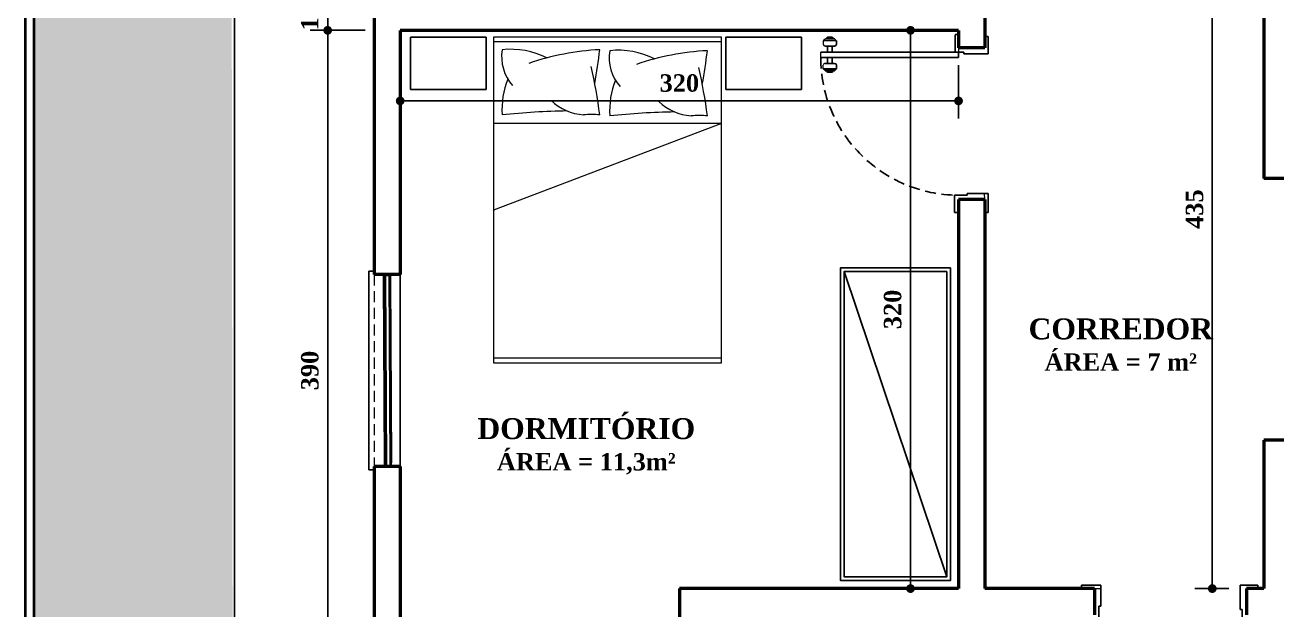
# Model space of a CAD drawing. Header units: millimetres. Extents: x 14929 to 124997, y 1647 to 25134.
# Drawn here: x 14929 to 15646, y 20672 to 21007 of the extents above; entities that cross this region are included whole.
import ezdxf

# ---------------------------------------------------------------- set-up
doc = ezdxf.new("R2010")
doc.units = ezdxf.units.MM
doc.linetypes.add('HIDDEN', pattern=[9.525, 6.35, -3.175])
for name, color, linetype in [('01', 1, 'Continuous'), ('ACESSORIOS', 2, 'Continuous'), ('COZINHA', 2, 'Continuous'), ('Hachuria - Moveis', 1, 'Continuous'), ('Piso', 55, 'Continuous'), ('PORTAS', 3, 'Continuous'), ('Portas-Projeção', 55, 'HIDDEN')]:
    doc.layers.add(name, color=color, linetype=linetype)
for name, color, linetype, lineweight in [('Hachura', 1, 'Continuous', 9), ('Moveis', 1, 'Continuous', 9), ('Parede Baixa', 5, 'Continuous', 50), ('Parede Corte', 4, 'Continuous', 40), ('Pilares Sub-solo', 7, 'Continuous', 70), ('Portas - Janelas', 2, 'Continuous', 20), ('Projeção Janela', 15, 'HIDDEN', 9)]:
    doc.layers.add(name, color=color, linetype=linetype, lineweight=lineweight)
doc.styles.add('Valéria', font='romantic.ttf', dxfattribs={"height": 10})
doc.dimstyles.new('Cota - 50', dxfattribs={"dimtxt": 10, "dimasz": 5, "dimexe": 10, "dimexo": 20, "dimgap": 5, "dimtad": 1, "dimtxsty": 'Valéria', "dimblk": 'DOT', "dimcen": 0, "dimclrd": 12, "dimclre": 12, "dimclrt": 2, "dimazin": 2, "dimtfac": 1, "dimtix": 1, "dimtmove": 0, "dimatfit": 3, "dimldrblk": 'DOT', "dimfxl": 1, "dimarcsym": 0})

# ---------------------------------------------------------------- blocks, each defined once
blk = doc.blocks.new('CAMA')
at = {"layer": 'Moveis'}
for p, q in [((-2487.43, 2453.89), (-2487.43, 2313.89)), ((-2287.43, 2453.89), (-2487.43, 2453.89)), ((-2484.43, 2453.89), (-2484.43, 2313.89)), ((-2340.43, 2313.89), (-2393.66, 2453.89)), ((-2340.43, 2313.89), (-2340.43, 2453.89)), ((-2290.43, 2313.89), (-2290.43, 2453.89)), ((-2287.43, 2313.89), (-2287.43, 2453.89)), ((-2487.43, 2313.89), (-2287.43, 2313.89))]:
    blk.add_line(p, q, dxfattribs=at)
for centre, radius, start, end in [((-2331.88, 2398.32), 50.46, 68.28526, 93.74697), ((-2821.37, 2399.35), 488.68, 1.09636, 5.79256), ((-2299.39, 2421.99), 27.01, 81.03124, 131.41313), ((-2344.57, 2443.59), 49.65, 333.21234, 5.87764), ((-2450.92, 2381.08), 155.92, 2.79089, 19.14033), ((-2302.48, 2396.13), 32.8, 136.75178, 175.55701), ((-2391.08, 2393.67), 56.12, 354.88889, 5.11111), ((-2381.31, 2729.56), 344, 277.70727, 282.72643), ((-2244.56, 2787.47), 402, 259.78219, 262.76564), ((-2332.49, 2332.23), 50.46, 68.28526, 93.74697), ((-2821.98, 2333.27), 488.68, 1.09636, 5.79256), ((-2300, 2355.91), 27.01, 81.03124, 131.41313), ((-2345.18, 2377.5), 49.65, 333.21234, 5.87764), ((-2451.53, 2315), 155.92, 2.79089, 19.14033), ((-2303.09, 2330.05), 32.8, 136.75178, 175.55701), ((-2391.69, 2327.59), 56.12, 354.88889, 5.11111), ((-2381.92, 2663.48), 344, 277.70727, 282.72643), ((-2245.17, 2721.39), 402, 259.78219, 262.76564)]:
    blk.add_arc(centre, radius, start, end, dxfattribs=at)
blk = doc.blocks.new('_Dot')
at = {"color": 0, "linetype": 'ByBlock', "lineweight": -2}
blk.add_line((-0.5, 0), (-1, 0), dxfattribs=at)
at = {"color": 0, "linetype": 'ByBlock', "const_width": 0.5}
blk.add_lwpolyline([(-0.25, 0, 1), (0.25, 0, 1)], format="xyb", close=True, dxfattribs=at)
blk = doc.blocks.new('*D724')
at = {"color": 12, "lineweight": -2, "transparency": 16777216}
for p, q in [((15123.73, 21004.41), (15092.19, 21004.41)), ((15102.19, 20619.41), (15102.19, 20999.41)), ((15123.73, 20614.41), (15092.19, 20614.41))]:
    blk.add_line(p, q, dxfattribs=at)
at = {"layer": 'Defpoints', "color": 0, "transparency": 16777216}
for p in [(15102.19, 21004.41), (15143.73, 21004.41), (15143.73, 20614.41)]:
    blk.add_point(p, dxfattribs=at)
at = {"color": 12, "lineweight": -2, "transparency": 16777216, "xscale": 5, "yscale": 5, "zscale": 5}
for p, rotation in [((15102.19, 21004.41), 90), ((15102.19, 20614.41), 270)]:
    blk.add_blockref('_Dot', p, dxfattribs=dict(at, rotation=rotation))
at = {"color": 2, "transparency": 16777216, "insert": (15091.99, 20809.41), "char_height": 10, "attachment_point": 5, "rotation": 90, "style": 'Valéria'}
blk.add_mtext('{\\fRomantic|b1|i0|c2|p2;390}', dxfattribs=at)
blk = doc.blocks.new('*D725')
at = {"color": 12, "lineweight": -2, "transparency": 16777216}
for p, q in [((15102.19, 21024.41), (15102.19, 21029.41)), ((15123.73, 21019.41), (15092.19, 21019.41)), ((15102.19, 21004.41), (15102.19, 21019.41)), ((15123.73, 21004.41), (15092.19, 21004.41)), ((15102.19, 20999.41), (15102.19, 20994.41))]:
    blk.add_line(p, q, dxfattribs=at)
at = {"layer": 'Defpoints', "color": 0, "transparency": 16777216}
for p in [(15102.19, 21019.41), (15143.73, 21019.41), (15143.73, 21004.41)]:
    blk.add_point(p, dxfattribs=at)
at = {"color": 12, "lineweight": -2, "transparency": 16777216, "xscale": 5, "yscale": 5, "zscale": 5}
for p, rotation in [((15102.19, 21019.41), 270), ((15102.19, 21004.41), 90)]:
    blk.add_blockref('_Dot', p, dxfattribs=dict(at, rotation=rotation))
at = {"color": 2, "transparency": 16777216, "insert": (15091.97, 21011.91), "char_height": 10, "attachment_point": 5, "rotation": 90, "style": 'Valéria'}
blk.add_mtext('{\\fRomantic|b1|i0|c2|p2;15}', dxfattribs=at)
blk = doc.blocks.new('*D735')
at = {"color": 12, "lineweight": -2, "transparency": 16777216}
for p, q in [((15143.73, 20984.41), (15143.73, 20953.94)), ((15463.73, 20984.41), (15463.73, 20953.94)), ((15148.73, 20963.94), (15458.73, 20963.94))]:
    blk.add_line(p, q, dxfattribs=at)
at = {"layer": 'Defpoints', "color": 0, "transparency": 16777216}
for p in [(15143.73, 21004.41), (15463.73, 21004.41), (15463.73, 20963.94)]:
    blk.add_point(p, dxfattribs=at)
at = {"color": 12, "lineweight": -2, "transparency": 16777216, "xscale": 5, "yscale": 5, "zscale": 5, "rotation": 180}
blk.add_blockref('_Dot', (15143.73, 20963.94), dxfattribs=at)
at = {"color": 12, "lineweight": -2, "transparency": 16777216, "xscale": 5, "yscale": 5, "zscale": 5}
blk.add_blockref('_Dot', (15463.73, 20963.94), dxfattribs=at)
at = {"color": 2, "transparency": 16777216, "insert": (15303.73, 20974.15), "char_height": 10, "attachment_point": 5, "style": 'Valéria'}
blk.add_mtext('{\\fRomantic|b1|i0|c2|p2;320}', dxfattribs=at)
blk = doc.blocks.new('*D736')
at = {"color": 12, "lineweight": -2, "transparency": 16777216}
for p, q in [((15443.73, 21004.41), (15426.21, 21004.41)), ((15436.21, 20999.41), (15436.21, 20689.41)), ((15443.73, 20684.41), (15426.21, 20684.41))]:
    blk.add_line(p, q, dxfattribs=at)
at = {"layer": 'Defpoints', "color": 0, "transparency": 16777216}
for p in [(15463.73, 21004.41), (15436.21, 20684.41), (15463.73, 20684.41)]:
    blk.add_point(p, dxfattribs=at)
at = {"color": 12, "lineweight": -2, "transparency": 16777216, "xscale": 5, "yscale": 5, "zscale": 5}
for p, rotation in [((15436.21, 21004.41), 90), ((15436.21, 20684.41), 270)]:
    blk.add_blockref('_Dot', p, dxfattribs=dict(at, rotation=rotation))
at = {"color": 2, "transparency": 16777216, "insert": (15426.01, 20844.41), "char_height": 10, "attachment_point": 5, "rotation": 90, "style": 'Valéria'}
blk.add_mtext('{\\fRomantic|b1|i0|c2|p2;320}', dxfattribs=at)
blk = doc.blocks.new('*D741')
at = {"color": 12, "lineweight": -2, "transparency": 16777216}
for p, q in [((15618.73, 21119.41), (15599.17, 21119.41)), ((15609.17, 21114.41), (15609.17, 20689.41)), ((15618.73, 20684.41), (15599.17, 20684.41))]:
    blk.add_line(p, q, dxfattribs=at)
at = {"layer": 'Defpoints', "color": 0, "transparency": 16777216}
for p in [(15638.73, 21119.41), (15609.17, 20684.41), (15638.73, 20684.41)]:
    blk.add_point(p, dxfattribs=at)
at = {"color": 12, "lineweight": -2, "transparency": 16777216, "xscale": 5, "yscale": 5, "zscale": 5}
for p, rotation in [((15609.17, 21119.41), 90), ((15609.17, 20684.41), 270)]:
    blk.add_blockref('_Dot', p, dxfattribs=dict(at, rotation=rotation))
at = {"color": 2, "transparency": 16777216, "insert": (15599.02, 20901.91), "char_height": 10, "attachment_point": 5, "rotation": 90, "style": 'Valéria'}
blk.add_mtext('{\\fRomantic|b1|i0|c2|p2;435}', dxfattribs=at)

msp = doc.modelspace()

# ---------------------------------------------------------------- hatches: boundary and pattern name
h = msp.add_hatch()
h.set_pattern_fill('GRASS2', color=74, scale=15, pattern_type=2)
h.set_pattern_definition([(360, (-68561.579, 13252.384), (15, 15), [2.25, -0.45, 0.6, -0.45, 2.25, -9]), (360, (-68562.329, 13252.834), (15, 15), [1.5, -1.125, 2.25, -1.125, 1.5, -7.5]), (360, (-68557.079, 13258.834), (15, 15), [1.875, -0.75, 1.875, -10.5]), (360, (-68564.579, 13261.834), (15, 15), [0.75, -1.5, 0.75, -12]), (90, (-68563.079, 13261.834), (-15, 15), [1.35, -13.65]), (90, (-68558.579, 13252.834), (-15, 15), [1.5, -13.5]), (90, (-68554.829, 13258.834), (-15, 15), [1.5, -13.5]), (45, (-68556.629, 13252.684), (1e-14, 15), [1.5, -19.7132034]), (135, (-68560.529, 13252.684), (-15, 1e-14), [1.5, -19.7132034]), (63.434949, (-68557.079, 13252.759), (8e-10, 15), [1.5, -32.0410197]), (75.9637565, (-68557.8292, 13252.834), (5e-10, 15), [1.5, -60.3465844]), (75.9637565, (-68554.0792, 13258.834), (5e-10, 15), [1.2, -60.6465844]), (75.9637565, (-68562.7792, 13261.834), (5e-10, 15), [1.05, -60.7965844]), (104.0362435, (-68559.3292, 13252.834), (-5e-10, 15), [1.5, -60.3465844]), (104.0362435, (-68555.5792, 13258.834), (-5e-10, 15), [1.2, -60.6465844]), (104.0362435, (-68563.3792, 13261.834), (-5e-10, 15), [1.05, -60.7965844]), (116.565051, (-68560.079, 13252.759), (-6e-09, 15), [1.5, -32.041002])])
h.paths.add_polyline_path([(15665.417, 20087.38), (15671.283, 20089.152)])
h.paths.add_polyline_path([(14933.725, 25129.407), (14933.725, 19834.463), (15048.725, 19834.407), (15041.888, 25129.407)])

# ---------------------------------------------------------------- linework, layer by layer
msp.add_line((15048.725, 21874.407), (15048.725, 19834.407))
at = {"layer": '01'}
for p, q in [((15192.956, 21000.42, 9825), (15149.642, 21000.42, 9825)), ((15373.768, 21000.543), (15330.454, 21000.543)), ((15192.956, 20970.42, 9825), (15149.642, 20970.42, 9825)), ((15373.768, 20970.543), (15330.454, 20970.543))]:
    msp.add_line(p, q, dxfattribs=at)
at = {"layer": 'ACESSORIOS'}
for p, q in [((15461.725, 21001.982), (15463.725, 21001.982)), ((15480.725, 21000.892), (15478.725, 21000.892)), ((15125.683, 20866.443), (15125.705, 20752.412)), ((15143.725, 20864.407), (15143.725, 20754.407)), ((15128.725, 20752.408), (15125.705, 20752.412)), ((15635.21, 20686.407), (15635.21, 20684.407))]:
    msp.add_line(p, q, dxfattribs=at)
at = {"layer": 'ACESSORIOS', "color": 2, "linetype": 'Continuous'}
for p, q in [((15461.725, 20991.907), (15461.725, 21001.907)), ((15480.725, 20990.907), (15480.725, 21000.892)), ((15625.225, 20686.407), (15635.21, 20686.407))]:
    msp.add_line(p, q, dxfattribs=at)
at = {"layer": 'COZINHA'}
msp.add_line((15128.714, 20866.439), (15125.683, 20866.443), dxfattribs=at)
at = {"layer": 'Hachura'}
for p, q in [((15135.225, 20863.928), (15135.825, 20754.926)), ((15137.225, 20863.928), (15137.82, 20754.926)), ((15134.82, 20754.393), (15134.82, 20756.425)), ((15135.32, 20754.925), (15135.32, 20756.425)), ((15138.32, 20754.926), (15135.32, 20754.925)), ((15138.32, 20754.926), (15138.32, 20756.426)), ((15138.82, 20754.407), (15138.82, 20756.426))]:
    msp.add_line(p, q, dxfattribs=at)
at = {"layer": 'Hachuria - Moveis'}
for p, q in [((15149.642, 21000.42, 9825), (15149.642, 20970.42, 9825)), ((15192.956, 21000.42, 9825), (15192.952, 20970.42, 9825)), ((15330.454, 21000.543), (15330.454, 20970.543)), ((15373.768, 21000.543), (15373.764, 20970.543)), ((15134.225, 20864.407), (15134.225, 20862.428)), ((15134.725, 20863.928), (15134.725, 20862.428)), ((15137.725, 20863.928), (15134.725, 20863.928)), ((15137.725, 20863.928), (15137.725, 20862.428)), ((15138.225, 20864.407), (15138.225, 20862.429))]:
    msp.add_line(p, q, dxfattribs=at)
for points in [[(15459.192, 20868.197), (15395.992, 20868.197), (15395.992, 20689.13), (15459.192, 20689.13)], [(15457.085, 20866.09), (15398.099, 20866.09), (15398.099, 20691.237), (15457.085, 20691.237)]]:
    msp.add_lwpolyline(points, close=True, dxfattribs=at)
at = {"layer": 'Moveis'}
for p, q in [((15134.225, 20862.428), (15134.725, 20862.428)), ((15137.725, 20862.428), (15138.225, 20862.429)), ((15134.82, 20756.425), (15135.32, 20756.425)), ((15138.32, 20756.426), (15138.82, 20756.426))]:
    msp.add_line(p, q, dxfattribs=at)
at = {"layer": 'Parede Baixa'}
for p, q in [((15128.725, 21139.407), (15128.725, 20864.407)), ((15638.725, 21119.407), (15638.725, 20919.407)), ((15478.725, 21029.407), (15478.725, 20994.407)), ((15463.725, 21004.407), (15143.725, 21004.407)), ((15143.725, 21004.407), (15143.725, 20864.407)), ((15463.725, 21004.407), (15463.725, 20994.407)), ((15478.725, 20994.407), (15463.725, 20994.407)), ((15653.725, 20919.407), (15638.725, 20919.407)), ((15463.725, 20907.407), (15463.725, 20684.407)), ((15478.725, 20907.407), (15463.725, 20907.407)), ((15478.725, 20907.407), (15478.725, 20684.407)), ((15143.725, 20864.407), (15128.725, 20864.407)), ((15638.725, 20769.407), (15638.725, 20684.407)), ((15638.725, 20769.407), (15638.725, 20684.407)), ((15653.725, 20769.407), (15638.725, 20769.407)), ((15143.725, 20754.407), (15128.725, 20754.407)), ((15128.725, 20754.407), (15128.725, 19834.407)), ((15143.725, 20754.407), (15143.725, 20614.407)), ((15303.725, 20684.407), (15303.725, 20614.407)), ((15463.725, 20684.407), (15303.725, 20684.407)), ((15541.725, 20684.407), (15478.725, 20684.407)), ((15541.725, 20684.407), (15541.725, 20669.407)), ((15638.725, 20684.407), (15628.725, 20684.407)), ((15628.725, 20684.407), (15628.725, 20669.407))]:
    msp.add_line(p, q, dxfattribs=at)
at = {"layer": 'Parede Corte'}
for p, q in [((14928.725, 25134.407), (14928.725, 19334.407)), ((14933.725, 25134.407), (14933.725, 19334.407))]:
    msp.add_line(p, q, dxfattribs=at)
at = {"layer": 'Piso'}
for p, q in [((15457.085, 20691.237), (15398.099, 20866.09)), ((15134.225, 20862.428), (15134.82, 20756.425)), ((15134.725, 20862.428), (15135.32, 20756.425)), ((15137.725, 20862.428), (15138.32, 20756.426)), ((15138.225, 20862.429), (15138.82, 20756.426))]:
    msp.add_line(p, q, dxfattribs=at)
at = {"layer": 'PORTAS', "color": 2, "linetype": 'Continuous'}
for p, q in [((15388.725, 20995.407), (15387.225, 20995.407)), ((15391.725, 20999.907), (15388.225, 20999.907)), ((15391.225, 21000.407), (15388.725, 21000.407)), ((15388.725, 20991.907), (15388.725, 20995.407)), ((15391.225, 20995.407), (15388.725, 20995.407)), ((15391.225, 20995.407), (15392.725, 20995.407)), ((15391.225, 20991.907), (15391.225, 20995.407)), ((15392.579, 20999.553), (15391.725, 20999.907)), ((15393.725, 20998.407), (15392.579, 20999.553)), ((15393.657, 20998.475), (15393.589, 20998.407)), ((15393.725, 20996.407), (15393.725, 20998.407)), ((15463.725, 20991.907), (15384.725, 20991.907)), ((15463.725, 20988.907), (15384.725, 20988.907)), ((15388.725, 20988.907), (15388.725, 20985.407)), ((15391.225, 20988.907), (15391.225, 20985.407)), ((15466.725, 20991.907), (15461.725, 20991.907)), ((15463.725, 20988.907), (15463.725, 20991.907)), ((15466.725, 20991.907), (15466.725, 20990.907)), ((15466.725, 20990.907), (15480.725, 20990.907)), ((15393.725, 20982.407), (15386.225, 20982.407)), ((15388.725, 20985.407), (15387.225, 20985.407)), ((15391.725, 20980.907), (15388.225, 20980.907)), ((15391.225, 20985.407), (15388.725, 20985.407)), ((15391.225, 20980.407), (15388.725, 20980.407)), ((15391.225, 20985.407), (15392.725, 20985.407)), ((15392.579, 20981.26), (15391.725, 20980.907)), ((15393.725, 20982.407), (15392.579, 20981.26)), ((15393.725, 20984.407), (15393.725, 20982.407)), ((15461.328, 20909.903), (15461.328, 20899.903)), ((15468.744, 20909.903), (15461.328, 20909.903)), ((15468.744, 20910.904), (15480.777, 20910.904)), ((15468.744, 20909.903), (15468.744, 20910.904)), ((15480.777, 20910.904), (15480.777, 20899.903)), ((15461.328, 20899.903), (15463.725, 20899.903)), ((15478.725, 20899.903), (15480.777, 20899.903)), ((15545.223, 20686.459), (15534.221, 20686.459)), ((15534.221, 20684.407), (15534.221, 20686.459)), ((15545.223, 20674.425), (15545.223, 20686.459)), ((15625.225, 20672.407), (15625.225, 20686.407)), ((15544.221, 20674.425), (15545.223, 20674.425)), ((15544.221, 20674.425), (15544.221, 20667.01)), ((15626.225, 20672.407), (15625.225, 20672.407)), ((15626.225, 20672.407), (15626.225, 20667.407))]:
    msp.add_line(p, q, dxfattribs=at)
for centre, radius, start, end in [((15388.725, 20999.907), 0.5, 90, 180), ((15391.225, 20999.907), 0.5, 0, 90), ((15392.725, 20996.407), 1, 270, 0), ((15388.725, 20980.907), 0.5, 180, 270), ((15391.225, 20980.907), 0.5, 270, 0), ((15392.725, 20984.407), 1, 0, 90)]:
    msp.add_arc(centre, radius, start, end, dxfattribs=at)
at = {"layer": 'Portas - Janelas'}
for p, q in [((15387.225, 20999.407), (15386.225, 20998.407)), ((15386.225, 20998.407), (15386.225, 20996.327)), ((15387.372, 20999.553), (15387.225, 20999.407)), ((15463.725, 20994.407), (15463.725, 20991.907)), ((15384.725, 20988.907), (15384.725, 20991.907)), ((15386.225, 20982.407), (15386.225, 20984.536)), ((15387.225, 20981.407), (15386.225, 20982.407)), ((15387.372, 20981.26), (15387.225, 20981.407)), ((15478.725, 20907.407), (15478.687, 20910.904)), ((15541.725, 20684.407), (15545.223, 20684.369))]:
    msp.add_line(p, q, dxfattribs=at)
at = {"layer": 'Portas - Janelas', "color": 2, "linetype": 'Continuous'}
for p, q in [((15393.725, 20998.407), (15386.225, 20998.407)), ((15392.725, 20999.407), (15387.225, 20999.407)), ((15387.372, 20999.553), (15388.225, 20999.907)), ((15392.725, 20981.407), (15387.225, 20981.407)), ((15387.372, 20981.26), (15388.225, 20980.907))]:
    msp.add_line(p, q, dxfattribs=at)
at = {"layer": 'Portas - Janelas'}
for centre, radius, start, end in [((15387.21, 20996.393), 0.987, 183.863946, 270.911848), ((15387.141, 20984.494), 0.917, 84.744174, 177.329)]:
    msp.add_arc(centre, radius, start, end, dxfattribs=at)
at = {"layer": 'Portas-Projeção'}
msp.add_arc((15463.725, 20988.907), 79, 180, 268.247784, dxfattribs=at)
at = {"layer": 'Projeção Janela'}
msp.add_line((15128.725, 20864.407), (15128.725, 20754.407), dxfattribs=at)

# ---------------------------------------------------------------- block references
at = {"layer": 'Moveis', "xscale": 0.9333333333333332, "yscale": 0.9333333333333332, "zscale": 0.9333333333333332, "rotation": 89.99999999999997}
msp.add_blockref('CAMA', (17487.584, 23135.476), dxfattribs=at)

# ---------------------------------------------------------------- texts
at = {"layer": 'Pilares Sub-solo', "char_height": 12, "attachment_point": 2, "style": 'Valéria'}
for s, insert in [('{\\fRomantic|b1|i0|c2|p2;CORREDOR\\P\\H0.83333x;ÁREA = 7 m²}', (15556.707, 20839.274, -9825)), ('{\\fRomantic|b1|i0|c2|p2;DORMITÓRIO\\P\\H0.83333x;ÁREA = 11,3m²}', (15250.377, 20782.112, -9825))]:
    msp.add_mtext(s, dxfattribs=dict(at, insert=insert))

# ---------------------------------------------------------------- dimensions: what is measured, and where the dimension line sits
for base, p1, p2, picture, middle in [((15609.173, 20684.407), (15638.725, 21119.407), (15638.725, 20684.407), '*D741', (15599.018, 20901.907)), ((15436.211, 20684.407), (15463.725, 21004.407), (15463.725, 20684.407), '*D736', (15426.006, 20844.407))]:
    dim = msp.add_linear_dim(base=base, p1=p1, p2=p2, angle=90, text='{\\fRomantic|b1|i0|c2|p2;<>}', dimstyle='Cota - 50')
    dim.commit()
    dim.dimension.update_dxf_attribs({"geometry": picture, "text_midpoint": middle})
for base, p1, p2, picture, middle in [((15102.194, 21019.407), (15143.725, 21004.407), (15143.725, 21019.407), '*D725', (15091.967, 21011.907)), ((15102.194, 21004.407), (15143.725, 20614.407), (15143.725, 21004.407), '*D724', (15091.989, 20809.407))]:
    dim = msp.add_linear_dim(base=base, p1=p1, p2=p2, angle=90, text='{\\fRomantic|b1|i0|c2|p2;<>}', dimstyle='Cota - 50', override={"dimtmove": 1})
    dim.commit()
    dim.dimension.update_dxf_attribs({"geometry": picture, "text_midpoint": middle})
dim = msp.add_linear_dim(base=(15463.725, 20963.945), p1=(15143.725, 21004.407), p2=(15463.725, 21004.407), text='{\\fRomantic|b1|i0|c2|p2;<>}', dimstyle='Cota - 50')
dim.commit()
dim.dimension.update_dxf_attribs({"geometry": '*D735', "text_midpoint": (15303.725, 20974.15)})

doc.saveas('drawing.dxf')
